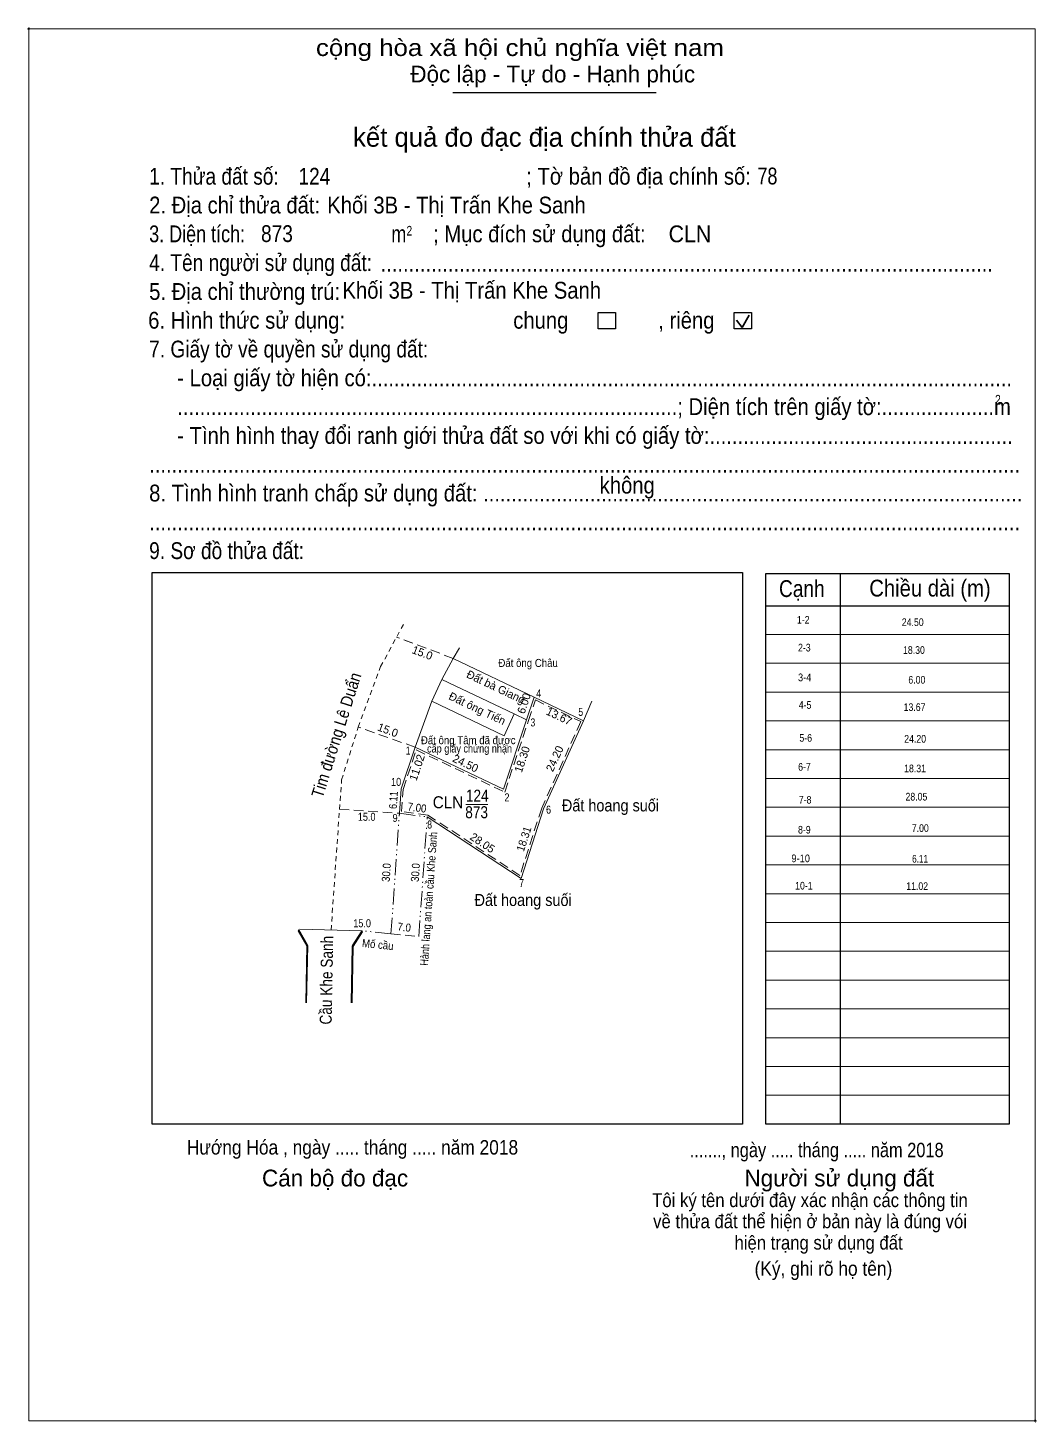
# Model space of a CAD drawing. Header units: metres. Extents: x 549959 to 551974, y 1838417 to 1838954.
# Drawn here: x 551596 to 551974, y 1838431 to 1838954 of the extents above; entities that cross this region are included whole.
import ezdxf
from ezdxf.enums import TextEntityAlignment as Align

# ---------------------------------------------------------------- set-up
doc = ezdxf.new("R2010")
doc.units = ezdxf.units.M
doc.header["$LTSCALE"] = 1.2
doc.header["$PDMODE"] = 32
doc.header["$PDSIZE"] = 0.6
for name, pattern in [('DASH_DOUBLE_DOT', [9.2, 5, -1.2, 0.3, -1.2, 0.3, -1.2]), ('DOTTED', [1.5, 0.3, -1.2]), ('MEDIUM_DASHED', [4.5, 3, -1.5]), ('SHORT_DASHED', [2.7, 1.5, -1.2])]:
    doc.linetypes.add(name, pattern=pattern)
for name, color, linetype, lineweight in [('1', 7, 'DOTTED', 13), ('10', 7, 'Continuous', 13), ('7', 7, 'Continuous', 13)]:
    doc.layers.add(name, color=color, linetype=linetype, lineweight=lineweight)
doc.layers.add('30', color=7, linetype='Continuous')
doc.layers.add('6', color=7, linetype='Continuous')

msp = doc.modelspace()

# ---------------------------------------------------------------- hatches: boundary and pattern name
at = {"layer": '10'}
for points in [[(551697.61, 1838615.84), (551697.35, 1838615.4), (551700.65, 1838609.71), (551700.91, 1838610.16)], [(551697.61, 1838615.84), (551697.35, 1838615.4), (551700.65, 1838609.71), (551700.91, 1838610.16)], [(551697.61, 1838615.84), (551697.35, 1838615.4), (551700.65, 1838609.71), (551700.91, 1838610.16)], [(551697.61, 1838615.84), (551697.35, 1838615.4), (551700.65, 1838609.71), (551700.91, 1838610.16)], [(551697.61, 1838615.84), (551697.35, 1838615.4), (551700.65, 1838609.71), (551700.91, 1838610.16)], [(551697.61, 1838615.84), (551697.35, 1838615.4), (551700.65, 1838609.71), (551700.91, 1838610.16)], [(551697.61, 1838615.84), (551697.35, 1838615.4), (551700.65, 1838609.71), (551700.91, 1838610.16)], [(551697.61, 1838615.84), (551697.35, 1838615.4), (551700.65, 1838609.71), (551700.91, 1838610.16)], [(551721.45, 1838614.96), (551721.18, 1838615.41), (551717.64, 1838609.74), (551717.97, 1838609.5)], [(551721.45, 1838614.96), (551721.18, 1838615.41), (551717.64, 1838609.74), (551717.97, 1838609.5)], [(551721.45, 1838614.96), (551721.18, 1838615.41), (551717.64, 1838609.74), (551717.97, 1838609.5)], [(551721.45, 1838614.96), (551721.18, 1838615.41), (551717.64, 1838609.74), (551717.97, 1838609.5)], [(551721.45, 1838614.96), (551721.18, 1838615.41), (551717.64, 1838609.74), (551717.97, 1838609.5)], [(551721.45, 1838614.96), (551721.18, 1838615.41), (551717.64, 1838609.74), (551717.97, 1838609.5)], [(551721.45, 1838614.96), (551721.18, 1838615.41), (551717.64, 1838609.74), (551717.97, 1838609.5)], [(551721.45, 1838614.96), (551721.18, 1838615.41), (551717.64, 1838609.74), (551717.97, 1838609.5)]]:
    msp.add_hatch(color=256, dxfattribs=at).paths.add_polyline_path(points)

# ---------------------------------------------------------------- linework, layer by layer
at = {"layer": '10', "linetype": 'SHORT_DASHED'}
for p, q in [((551728.29, 1838714.46), (551737.49, 1838731.51)), ((551719.89, 1838691.79), (551728.29, 1838714.46))]:
    msp.add_line(p, q, dxfattribs=at)
at = {"layer": '10', "linetype": 'MEDIUM_DASHED'}
for p, q in [((551755.53, 1838717.56), (551734.26, 1838725.52)), ((551755.53, 1838717.56), (551734.26, 1838725.52)), ((551755.53, 1838717.56), (551734.26, 1838725.52)), ((551755.53, 1838717.56), (551734.26, 1838725.52)), ((551755.53, 1838717.56), (551734.26, 1838725.52)), ((551755.53, 1838717.56), (551734.26, 1838725.52)), ((551755.53, 1838717.56), (551734.26, 1838725.52)), ((551755.53, 1838717.56), (551734.26, 1838725.52)), ((551755.53, 1838717.56), (551734.26, 1838725.52)), ((551755.53, 1838717.56), (551734.26, 1838725.52)), ((551755.53, 1838717.56), (551734.26, 1838725.52)), ((551755.53, 1838717.56), (551737.51, 1838724.31)), ((551741.21, 1838684.28), (551719.89, 1838691.79)), ((551741.21, 1838684.28), (551719.89, 1838691.79)), ((551741.21, 1838684.28), (551719.89, 1838691.79)), ((551741.21, 1838684.28), (551719.89, 1838691.79)), ((551741.21, 1838684.28), (551719.89, 1838691.79)), ((551741.21, 1838684.28), (551719.89, 1838691.79)), ((551741.21, 1838684.28), (551719.89, 1838691.79)), ((551741.21, 1838684.28), (551719.89, 1838691.79)), ((551741.21, 1838684.28), (551719.89, 1838691.79)), ((551741.21, 1838684.28), (551719.89, 1838691.79)), ((551741.21, 1838684.28), (551719.89, 1838691.79)), ((551741.21, 1838684.28), (551719.89, 1838691.79)), ((551712.89, 1838661.02), (551735.33, 1838659.46)), ((551732.17, 1838614.3), (551742.61, 1838613.22))]:
    msp.add_line(p, q, dxfattribs=at)
at = {"layer": '10'}
for p, q in [((551755.53, 1838717.56), (551757.87, 1838721.56)), ((551755.53, 1838717.56), (551757.87, 1838721.56)), ((551755.53, 1838717.56), (551757.87, 1838721.56)), ((551755.53, 1838717.56), (551757.87, 1838721.56)), ((551755.53, 1838717.56), (551757.87, 1838721.56)), ((551755.53, 1838717.56), (551757.87, 1838721.56)), ((551755.53, 1838717.56), (551757.87, 1838721.56)), ((551755.53, 1838717.56), (551757.87, 1838721.56)), ((551755.53, 1838717.56), (551757.87, 1838721.56)), ((551755.53, 1838717.56), (551757.87, 1838721.56)), ((551751.25, 1838709.64), (551755.53, 1838717.56)), ((551751.25, 1838709.64), (551755.53, 1838717.56)), ((551751.25, 1838709.64), (551755.53, 1838717.56)), ((551751.25, 1838709.64), (551755.53, 1838717.56)), ((551751.25, 1838709.64), (551755.53, 1838717.56)), ((551751.25, 1838709.64), (551755.53, 1838717.56)), ((551751.25, 1838709.64), (551755.53, 1838717.56)), ((551751.25, 1838709.64), (551755.53, 1838717.56)), ((551751.25, 1838709.64), (551755.53, 1838717.56)), ((551751.25, 1838709.64), (551755.53, 1838717.56)), ((551751.25, 1838709.64), (551755.53, 1838717.56)), ((551751.25, 1838709.64), (551755.53, 1838717.56)), ((551751.25, 1838709.64), (551755.53, 1838717.56)), ((551751.25, 1838709.64), (551755.53, 1838717.56)), ((551755.53, 1838717.56), (551785.85, 1838703.06)), ((551755.53, 1838717.56), (551785.85, 1838703.06)), ((551755.53, 1838717.56), (551785.85, 1838703.06)), ((551755.53, 1838717.56), (551785.85, 1838703.06)), ((551755.53, 1838717.56), (551785.85, 1838703.06)), ((551755.53, 1838717.56), (551785.85, 1838703.06)), ((551755.53, 1838717.56), (551785.85, 1838703.06)), ((551755.53, 1838717.56), (551785.85, 1838703.06)), ((551755.53, 1838717.56), (551785.85, 1838703.06)), ((551755.53, 1838717.56), (551785.85, 1838703.06)), ((551755.53, 1838717.56), (551785.85, 1838703.06)), ((551755.53, 1838717.56), (551785.85, 1838703.06)), ((551755.53, 1838717.56), (551785.85, 1838703.06)), ((551747.49, 1838701.46), (551751.25, 1838709.64)), ((551747.49, 1838701.46), (551751.25, 1838709.64)), ((551747.49, 1838701.46), (551751.25, 1838709.64)), ((551747.49, 1838701.46), (551751.25, 1838709.64)), ((551747.49, 1838701.46), (551751.25, 1838709.64)), ((551747.49, 1838701.46), (551751.25, 1838709.64)), ((551747.49, 1838701.46), (551751.25, 1838709.64)), ((551747.49, 1838701.46), (551751.25, 1838709.64)), ((551747.49, 1838701.46), (551751.25, 1838709.64)), ((551747.49, 1838701.46), (551751.25, 1838709.64)), ((551747.49, 1838701.46), (551751.25, 1838709.64)), ((551747.49, 1838701.46), (551751.25, 1838709.64)), ((551747.49, 1838701.46), (551751.25, 1838709.64)), ((551747.49, 1838701.46), (551751.25, 1838709.64)), ((551741.21, 1838684.28), (551747.49, 1838701.46)), ((551741.21, 1838684.28), (551747.49, 1838701.46)), ((551741.21, 1838684.28), (551747.49, 1838701.46)), ((551741.21, 1838684.28), (551747.49, 1838701.46)), ((551741.21, 1838684.28), (551747.49, 1838701.46)), ((551741.21, 1838684.28), (551747.49, 1838701.46)), ((551741.21, 1838684.28), (551747.49, 1838701.46)), ((551741.21, 1838684.28), (551747.49, 1838701.46)), ((551741.21, 1838684.28), (551747.49, 1838701.46)), ((551741.21, 1838684.28), (551747.49, 1838701.46)), ((551741.21, 1838684.28), (551747.49, 1838701.46)), ((551741.21, 1838684.28), (551747.49, 1838701.46)), ((551747.49, 1838701.46), (551774.58, 1838688.56)), ((551747.49, 1838701.46), (551774.58, 1838688.56)), ((551747.49, 1838701.46), (551774.58, 1838688.56)), ((551747.49, 1838701.46), (551774.58, 1838688.56)), ((551804.34, 1838694.2), (551807.49, 1838701.46)), ((551778.35, 1838696.74), (551774.58, 1838688.56)), ((551778.35, 1838696.74), (551774.58, 1838688.56)), ((551778.35, 1838696.74), (551774.58, 1838688.56)), ((551778.35, 1838696.74), (551774.58, 1838688.56)), ((551778.35, 1838696.74), (551774.58, 1838688.56)), ((551778.35, 1838696.74), (551774.58, 1838688.56)), ((551804.34, 1838694.2), (551789.37, 1838661.13)), ((551804.34, 1838694.2), (551789.37, 1838661.13)), ((551735.97, 1838668.6), (551741.21, 1838684.28)), ((551741.21, 1838684.28), (551774.37, 1838668.46)), ((551741.21, 1838684.28), (551774.37, 1838668.46)), ((551741.21, 1838684.28), (551774.37, 1838668.46)), ((551741.21, 1838684.28), (551774.37, 1838668.46)), ((551741.21, 1838684.28), (551774.37, 1838668.46)), ((551741.21, 1838684.28), (551774.37, 1838668.46)), ((551741.21, 1838684.28), (551774.37, 1838668.46)), ((551741.21, 1838684.28), (551774.37, 1838668.46)), ((551741.21, 1838684.28), (551774.37, 1838668.46)), ((551741.21, 1838684.28), (551774.37, 1838668.46)), ((551741.21, 1838684.28), (551774.37, 1838668.46)), ((551741.21, 1838684.28), (551774.37, 1838668.46)), ((551741.21, 1838684.28), (551774.37, 1838668.46)), ((551741.21, 1838684.28), (551774.37, 1838668.46)), ((551735.33, 1838659.46), (551735.97, 1838668.6)), ((551760.18, 1838662.75), (551768.53, 1838662.75)), ((551780.93, 1838635), (551789.37, 1838661.13)), ((551745.75, 1838658.1), (551780.93, 1838635)), ((551697.96, 1838615.98), (551721.18, 1838615.41)), ((551700.37, 1838588.34), (551700.78, 1838609.94)), ((551700.37, 1838588.34), (551700.78, 1838609.94)), ((551717.97, 1838609.5), (551717.31, 1838588.34))]:
    msp.add_line(p, q, dxfattribs=at)
at = {"layer": '10', "linetype": 'DASH_DOUBLE_DOT'}
for p, q in [((551732.17, 1838614.3), (551735.33, 1838659.46)), ((551732.17, 1838614.3), (551735.31, 1838659.2)), ((551735.33, 1838659.46), (551745.75, 1838658.1)), ((551742.61, 1838613.22), (551745.75, 1838658.1)), ((551732.17, 1838614.3), (551721.18, 1838615.41)), ((551732.17, 1838614.3), (551721.18, 1838615.41))]:
    msp.add_line(p, q, dxfattribs=at)
at = {"layer": '10'}
for points in [[(551755.53, 1838717.56), (551785.85, 1838703.06), (551804.34, 1838694.2)], [(551751.25, 1838709.64), (551778.35, 1838696.74), (551783.01, 1838694.52)], [(551751.25, 1838709.64), (551778.35, 1838696.74), (551783.01, 1838694.52)], [(551751.25, 1838709.64), (551778.35, 1838696.74), (551783.01, 1838694.52)], [(551751.25, 1838709.64), (551778.35, 1838696.74), (551783.01, 1838694.52)], [(551751.25, 1838709.64), (551778.35, 1838696.74), (551783.01, 1838694.52)], [(551751.25, 1838709.64), (551778.35, 1838696.74), (551783.01, 1838694.52)], [(551751.25, 1838709.64), (551778.35, 1838696.74), (551783.01, 1838694.52)], [(551751.25, 1838709.64), (551778.35, 1838696.74), (551783.01, 1838694.52)], [(551751.25, 1838709.64), (551778.35, 1838696.74), (551783.01, 1838694.52)], [(551751.25, 1838709.64), (551778.35, 1838696.74), (551783.01, 1838694.52)], [(551751.25, 1838709.64), (551778.35, 1838696.74), (551783.01, 1838694.52)], [(551751.25, 1838709.64), (551778.35, 1838696.74), (551783.01, 1838694.52)], [(551751.25, 1838709.64), (551778.35, 1838696.74), (551783.01, 1838694.52)], [(551751.25, 1838709.64), (551778.35, 1838696.74), (551783.01, 1838694.52)], [(551741.21, 1838684.28), (551747.49, 1838701.46), (551774.58, 1838688.56)], [(551741.21, 1838684.28), (551747.49, 1838701.46), (551774.58, 1838688.56)], [(551785.85, 1838703.06), (551783.01, 1838694.52), (551774.37, 1838668.46)], [(551785.85, 1838703.06), (551783.01, 1838694.52), (551774.37, 1838668.46)], [(551785.85, 1838703.06), (551783.01, 1838694.52), (551774.37, 1838668.46)], [(551785.85, 1838703.06), (551783.01, 1838694.52), (551774.37, 1838668.46)], [(551785.85, 1838703.06), (551783.01, 1838694.52), (551774.37, 1838668.46)], [(551785.85, 1838703.06), (551783.01, 1838694.52), (551774.37, 1838668.46)], [(551785.85, 1838703.06), (551783.01, 1838694.52), (551774.37, 1838668.46)], [(551785.85, 1838703.06), (551783.01, 1838694.52), (551774.37, 1838668.46)], [(551785.85, 1838703.06), (551783.01, 1838694.52), (551774.37, 1838668.46)], [(551785.85, 1838703.06), (551783.01, 1838694.52), (551774.37, 1838668.46)], [(551785.85, 1838703.06), (551783.01, 1838694.52), (551774.37, 1838668.46)], [(551785.85, 1838703.06), (551783.01, 1838694.52), (551774.37, 1838668.46)], [(551785.85, 1838703.06), (551783.01, 1838694.52), (551774.37, 1838668.46)], [(551785.85, 1838703.06), (551783.01, 1838694.52), (551774.37, 1838668.46)], [(551700.55, 1838588.34), (551700.95, 1838609.94), (551700.61, 1838609.94), (551700.21, 1838588.34)], [(551700.55, 1838588.34), (551700.95, 1838609.94), (551700.61, 1838609.94), (551700.21, 1838588.34)], [(551700.55, 1838588.34), (551700.95, 1838609.94), (551700.61, 1838609.94), (551700.21, 1838588.34)], [(551700.55, 1838588.34), (551700.95, 1838609.94), (551700.61, 1838609.94), (551700.21, 1838588.34)], [(551700.55, 1838588.34), (551700.95, 1838609.94), (551700.61, 1838609.94), (551700.21, 1838588.34)], [(551700.55, 1838588.34), (551700.95, 1838609.94), (551700.61, 1838609.94), (551700.21, 1838588.34)], [(551700.55, 1838588.34), (551700.95, 1838609.94), (551700.61, 1838609.94), (551700.21, 1838588.34)], [(551700.55, 1838588.34), (551700.95, 1838609.94), (551700.61, 1838609.94), (551700.21, 1838588.34)], [(551717.58, 1838588.34), (551717.97, 1838609.62), (551717.64, 1838609.62), (551717.25, 1838588.34)], [(551717.58, 1838588.34), (551717.97, 1838609.62), (551717.64, 1838609.62), (551717.25, 1838588.34)], [(551717.58, 1838588.34), (551717.97, 1838609.62), (551717.64, 1838609.62), (551717.25, 1838588.34)], [(551717.58, 1838588.34), (551717.97, 1838609.62), (551717.64, 1838609.62), (551717.25, 1838588.34)], [(551717.58, 1838588.34), (551717.97, 1838609.62), (551717.64, 1838609.62), (551717.25, 1838588.34)], [(551717.58, 1838588.34), (551717.97, 1838609.62), (551717.64, 1838609.62), (551717.25, 1838588.34)], [(551717.58, 1838588.34), (551717.97, 1838609.62), (551717.64, 1838609.62), (551717.25, 1838588.34)], [(551717.58, 1838588.34), (551717.97, 1838609.62), (551717.64, 1838609.62), (551717.25, 1838588.34)]]:
    msp.add_lwpolyline(points, dxfattribs=at)
at = {"layer": '10', "linetype": 'MEDIUM_DASHED'}
msp.add_lwpolyline([(551741.65, 1838683.24), (551774.82, 1838667.42), (551783.71, 1838694.28), (551786.29, 1838702), (551803.35, 1838693.84), (551788.67, 1838661.4), (551780.52, 1838636.17), (551746.02, 1838658.82), (551736.12, 1838660.11), (551736.71, 1838668.45)], close=True, dxfattribs=at)
at = {"layer": '10', "linetype": 'SHORT_DASHED'}
msp.add_lwpolyline([(551709.72, 1838615.7), (551713.65, 1838672), (551719.89, 1838691.79)], dxfattribs=at)
at = {"layer": '10'}
for points in [[(551697.61, 1838615.84), (551697.35, 1838615.4), (551700.65, 1838609.71), (551700.91, 1838610.16)], [(551697.61, 1838615.84), (551697.35, 1838615.4), (551700.65, 1838609.71), (551700.91, 1838610.16)], [(551697.61, 1838615.84), (551697.35, 1838615.4), (551700.65, 1838609.71), (551700.91, 1838610.16)], [(551697.61, 1838615.84), (551697.35, 1838615.4), (551700.65, 1838609.71), (551700.91, 1838610.16)], [(551697.61, 1838615.84), (551697.35, 1838615.4), (551700.65, 1838609.71), (551700.91, 1838610.16)], [(551697.61, 1838615.84), (551697.35, 1838615.4), (551700.65, 1838609.71), (551700.91, 1838610.16)], [(551697.61, 1838615.84), (551697.35, 1838615.4), (551700.65, 1838609.71), (551700.91, 1838610.16)], [(551697.61, 1838615.84), (551697.35, 1838615.4), (551700.65, 1838609.71), (551700.91, 1838610.16)], [(551721.45, 1838614.96), (551721.18, 1838615.41), (551717.64, 1838609.74), (551717.97, 1838609.5)], [(551721.45, 1838614.96), (551721.18, 1838615.41), (551717.64, 1838609.74), (551717.97, 1838609.5)], [(551721.45, 1838614.96), (551721.18, 1838615.41), (551717.64, 1838609.74), (551717.97, 1838609.5)], [(551721.45, 1838614.96), (551721.18, 1838615.41), (551717.64, 1838609.74), (551717.97, 1838609.5)], [(551721.45, 1838614.96), (551721.18, 1838615.41), (551717.64, 1838609.74), (551717.97, 1838609.5)], [(551721.45, 1838614.96), (551721.18, 1838615.41), (551717.64, 1838609.74), (551717.97, 1838609.5)], [(551721.45, 1838614.96), (551721.18, 1838615.41), (551717.64, 1838609.74), (551717.97, 1838609.5)], [(551721.45, 1838614.96), (551721.18, 1838615.41), (551717.64, 1838609.74), (551717.97, 1838609.5)]]:
    msp.add_lwpolyline(points, close=True, dxfattribs=at)
at = {"layer": '7', "lineweight": 25}
for p, q in [((551755.3, 1838929.74), (551831.62, 1838929.74)), ((551900.56, 1838749.38), (551900.56, 1838542.92)), ((551872.66, 1838737.32), (551963.92, 1838737.32))]:
    msp.add_line(p, q, dxfattribs=at)
at = {"layer": '7', "lineweight": 35}
for p, q in [((551861.74, 1838844.42), (551863.89, 1838841.63)), ((551863.89, 1838841.63), (551866.51, 1838846.31))]:
    msp.add_line(p, q, dxfattribs=at)
at = {"layer": '7'}
for p, q in [((551872.66, 1838726.52), (551963.92, 1838726.52)), ((551872.66, 1838715.72), (551963.92, 1838715.72)), ((551872.66, 1838704.92), (551963.92, 1838704.92)), ((551872.66, 1838694.12), (551963.92, 1838694.12)), ((551872.66, 1838683.32), (551963.92, 1838683.32)), ((551872.66, 1838672.52), (551963.92, 1838672.52)), ((551872.66, 1838661.72), (551963.92, 1838661.72)), ((551872.66, 1838650.92), (551963.92, 1838650.92)), ((551872.66, 1838640.12), (551963.92, 1838640.12)), ((551872.66, 1838629.32), (551963.92, 1838629.32)), ((551872.66, 1838618.52), (551963.92, 1838618.52)), ((551872.66, 1838607.72), (551963.92, 1838607.72)), ((551872.66, 1838596.92), (551963.92, 1838596.92)), ((551872.66, 1838586.12), (551963.92, 1838586.12)), ((551872.66, 1838575.32), (551963.92, 1838575.32)), ((551872.66, 1838564.52), (551963.92, 1838564.52)), ((551872.66, 1838553.72), (551963.92, 1838553.72))]:
    msp.add_line(p, q, dxfattribs=at)
msp.add_lwpolyline([(551596.34, 1838953.68), (551973.74, 1838953.68), (551973.74, 1838431.68), (551596.34, 1838431.68)], close=True, dxfattribs=at)
at = {"layer": '7', "lineweight": 25}
for points in [[(551809.91, 1838847.21), (551816.39, 1838847.21), (551816.39, 1838841.17), (551809.91, 1838841.17)], [(551860.9, 1838847.21), (551867.38, 1838847.21), (551867.38, 1838841.17), (551860.9, 1838841.17)], [(551642.62, 1838749.74), (551864.02, 1838749.74), (551864.02, 1838542.92), (551642.62, 1838542.92)], [(551872.66, 1838749.38), (551963.92, 1838749.38), (551963.92, 1838542.92), (551872.66, 1838542.92)]]:
    msp.add_lwpolyline(points, close=True, dxfattribs=at)
at = {"layer": '7'}
for p in [(551596.34, 1838953.68), (551973.74, 1838431.68)]:
    msp.add_point(p, dxfattribs=at)

# ---------------------------------------------------------------- texts
at = {"layer": '1', "width": 0.9}
msp.add_text('Hướng Hóa , ngày ..... tháng ..... năm 2018', height=5.4, dxfattribs=at).set_placement((551655.62, 1838531.51))
at = {"layer": '10'}
for s, rotation, p in [('15.0', 339.471, (551743.419, 1838718.239)), ('Đất bà Giang', 334.537, (551770.84, 1838705.473)), ('Đất ông Tiến', 334.537, (551763.87, 1838697.427)), ('6.00', 71.625, (551783.453, 1838700.212)), ('13.67', 334.429, (551794.563, 1838694.481)), ('15.0', 339.471, (551730.479, 1838689.259)), ('11.02', 71.532, (551743.328, 1838676.165)), ('24.50', 334.513, (551759.455, 1838676.825)), ('18.30', 71.654, (551782.781, 1838679.238)), ('24.20', 65.648, (551794.928, 1838679.332)), ('28.05', 326.706, (551765.652, 1838647.136))]:
    msp.add_text(s, height=3, rotation=rotation, dxfattribs=at).set_placement(p, align=Align.CENTER)
for s, height, width, p in [('Đất ông Châu', 3, 0.9, (551783.585, 1838714.35)), ('Đất ông Tâm đã được ', 3, 0.9, (551761.63, 1838685.38)), ('cấp giấy chứng nhận', 3, 0.85, (551761.625, 1838682.26)), ('CLN', 4.5, 0.95, (551753.545, 1838661.36)), ('124', 4.5, 0.85, (551764.515, 1838663.83)), ('Đất hoang suối', 4.5, 0.9, (551814.46, 1838660.18)), ('15.0', 3, 0.85, (551723.05, 1838656.66)), ('873', 4.5, 0.85, (551764.275, 1838657.62)), ('Đất hoang suối', 4.5, 0.9, (551781.72, 1838624.71)), ('15.0', 3, 0.85, (551721.35, 1838616.74))]:
    msp.add_text(s, height=height, dxfattribs=dict(at, width=width)).set_placement(p, align=Align.CENTER)
for s, height, rotation, width, p in [('Tim đường Lê Duẩn', 4.5, 72.495, 0.9, (551713.826, 1838688.128)), ('6.11', 2.999, 85.961, 0.85, (551734.554, 1838664.309)), ('7.00', 3, 352.54, 0.9, (551741.755, 1838660.116)), ('18.31', 3, 72.09, 0.95, (551783.429, 1838649.384)), ('Hành lang an toàn cầu Khe Sanh', 3, 86.004, 0.85, (551747.799, 1838627.305)), ('30.0', 3, 86.01, 0.9, (551731.912, 1838637.156)), ('30.0', 3, 86.01, 0.9, (551742.812, 1838637.156)), ('7.0', 3, 354.094, 0.9, (551736.971, 1838615.267)), ('Cầu Khe Sanh', 4.5, 88.966, 0.85, (551710.212, 1838596.849)), ('Mố cầu', 3, 354.235, 0.9, (551727.084, 1838608.772))]:
    msp.add_text(s, height=height, rotation=rotation, dxfattribs=dict(at, width=width)).set_placement(p, align=Align.CENTER)
for s, width, p in [(' 4', 0.85, (551788.51, 1838702.96)), (' 5', 0.8, (551804.19, 1838695.99)), (' 3', 0.8, (551786.26, 1838692.04)), (' 1', 0.75, (551739.41, 1838681.47)), (' 10', 0.85, (551735.99, 1838669.74)), (' 2', 0.85, (551776.61, 1838663.94)), (' 9', 0.85, (551734.66, 1838656.22)), (' 6', 0.85, (551792.19, 1838659.34)), (' 8', 0.8, (551747.55, 1838653.76)), (' 7', 0.8, (551782.05, 1838631.84))]:
    msp.add_text(s, height=3, dxfattribs=dict(at, width=width)).set_placement(p, align=Align.RIGHT)
at = {"layer": '30'}
for s, width, p in [('1-2', 0.85, (551889.11, 1838730.59)), ('24.50', 0.85, (551931.89, 1838729.69)), ('2-3', 0.85, (551889.51, 1838720.15)), ('18.30', 0.85, (551932.34, 1838719.25)), ('3-4', 0.9, (551889.78, 1838708.99)), ('6.00', 0.85, (551932.52, 1838708.09)), ('4-5', 0.85, (551889.79, 1838698.64)), ('13.67', 0.85, (551932.57, 1838697.83)), ('5-6', 0.85, (551890.03, 1838686.31)), ('24.20', 0.85, (551932.79, 1838685.95)), ('6-7', 0.85, (551889.56, 1838675.45)), ('18.31', 0.85, (551932.76, 1838674.85)), ('7-8', 0.85, (551889.8, 1838663.1)), ('28.05', 0.85, (551933.27, 1838664.26)), ('8-9', 0.85, (551889.52, 1838651.86)), ('7.00', 0.85, (551933.81, 1838652.48)), ('9-10', 0.9, (551889.25, 1838641.13)), ('6.11', 0.8, (551933.54, 1838640.96)), ('10-1', 0.85, (551890.26, 1838630.88)), ('11.02', 0.85, (551933.54, 1838630.72))]:
    msp.add_text(s, height=2.88, dxfattribs=dict(at, width=width)).set_placement(p, align=Align.RIGHT)
at = {"layer": '6', "width": 0.95}
msp.add_text('CLN', height=6.3, dxfattribs=at).set_placement((551836.26, 1838873.6))
at = {"layer": '7'}
for s, height, width, p in [('cộng hòa xã hội chủ nghĩa việt nam', 6.3, 1.15, (551704.04, 1838943.44)), ('1. Thửa đất số:', 6.3, 0.85, (551641.5, 1838895.2)), ('124', 6.3, 0.85, (551697.48, 1838895.2)), ('; Tờ bản đồ địa chính số:', 6.3, 0.9, (551782.88, 1838895.2)), ('78', 6.3, 0.8, (551869.56, 1838895.29)), ('2. Địa chỉ thửa đất:', 6.3, 0.9, (551641.5, 1838884.4)), ('Khối 3B - Thị Trấn Khe Sanh', 6.3, 0.9, (551708.28, 1838884.4)), ('3. Diện tích:', 6.3, 0.8, (551641.5, 1838873.6)), ('873', 6.3, 0.85, (551683.44, 1838873.69)), ('m', 6.3, 0.8, (551732.3, 1838873.6)), ('2', 3.6, 0.8, (551737.98, 1838876.12)), ('; Mục đích sử dụng đất:', 6.3, 0.9, (551747.96, 1838873.6)), ('4. Tên người sử dụng đất:', 6.3, 0.85, (551641.5, 1838862.8)), ('     .............................................................................................................', 6.3, 0.9, (551717.71, 1838862.54)), ('5. Địa chỉ thường trú:', 6.3, 0.9, (551641.5, 1838852)), ('Khối 3B - Thị Trấn Khe Sanh', 6.3, 0.9, (551713.99, 1838852.45)), ('6. Hình thức sử dụng:', 6.3, 0.9, (551641.14, 1838841.2)), ('chung                , riêng', 6.3, 0.9, (551778.02, 1838841.2)), ('7. Giấy tờ về quyền sử dụng đất:', 6.3, 0.85, (551641.5, 1838830.4)), ('     - Loại giấy tờ hiện có:..................................................................................................................', 6.3, 0.9, (551641.5, 1838819.6)), ('     .........................................................................................; Diện tích trên giấy tờ:....................m', 6.3, 0.9, (551641.5, 1838808.8)), ('2', 3.6, 0.8, (551958.66, 1838812.76)), ('     - Tình hình thay đổi ranh giới thửa đất so với khi có giấy tờ:......................................................', 6.3, 0.9, (551641.5, 1838798)), ('...........................................................................................................................................................', 6.3, 0.9, (551641.5, 1838787.2)), ('không', 6.3, 0.9, (551810.42, 1838779.37)), ('8. Tình hình tranh chấp sử dụng đất: ................................................................................................', 6.3, 0.9, (551641.5, 1838776.4)), ('...........................................................................................................................................................', 6.3, 0.9, (551641.5, 1838765.6)), ('9. Sơ đồ thửa đất:', 6.3, 0.85, (551641.5, 1838754.8)), ('Chiều dài (m)', 6.3, 0.9, (551911.5, 1838740.76)), ('Cạnh', 6.3, 0.85, (551877.66, 1838740.58)), ('......., ngày ..... tháng ..... năm 2018', 5.4, 0.85, (551844.18, 1838530.52)), ('(Ký, ghi rõ họ tên)', 5.4, 0.9, (551868.48, 1838486.06))]:
    msp.add_text(s, height=height, dxfattribs=dict(at, width=width)).set_placement(p)
for s, p in [('Độc lập - Tự do - Hạnh phúc', (551739.42, 1838933.54)), ('Cán bộ đo đạc', (551683.8, 1838519.54)), ('Người sử dụng đất', (551864.7, 1838519.54))]:
    msp.add_text(s, height=6.3, dxfattribs=at).set_placement(p)
for s, height, p in [('kết quả đo đạc địa chính thửa đất', 7.2, (551789.705, 1838909.42)), ('.', 1.8, (551973.752, 1838430.8))]:
    msp.add_text(s, height=height, dxfattribs=at).set_placement(p, align=Align.CENTER)
at = {"layer": '7', "width": 0.9}
for s, p in [('Tôi ký tên dưới đây xác nhận các thông tin', (551889.265, 1838511.8)), ('về thửa đất thể hiện ở bản này là đúng vói', (551889.29, 1838503.88)), ('hiện trạng sử dụng đất', (551892.485, 1838495.87))]:
    msp.add_text(s, height=5.205, dxfattribs=at).set_placement(p, align=Align.CENTER)

doc.saveas('drawing.dxf')
